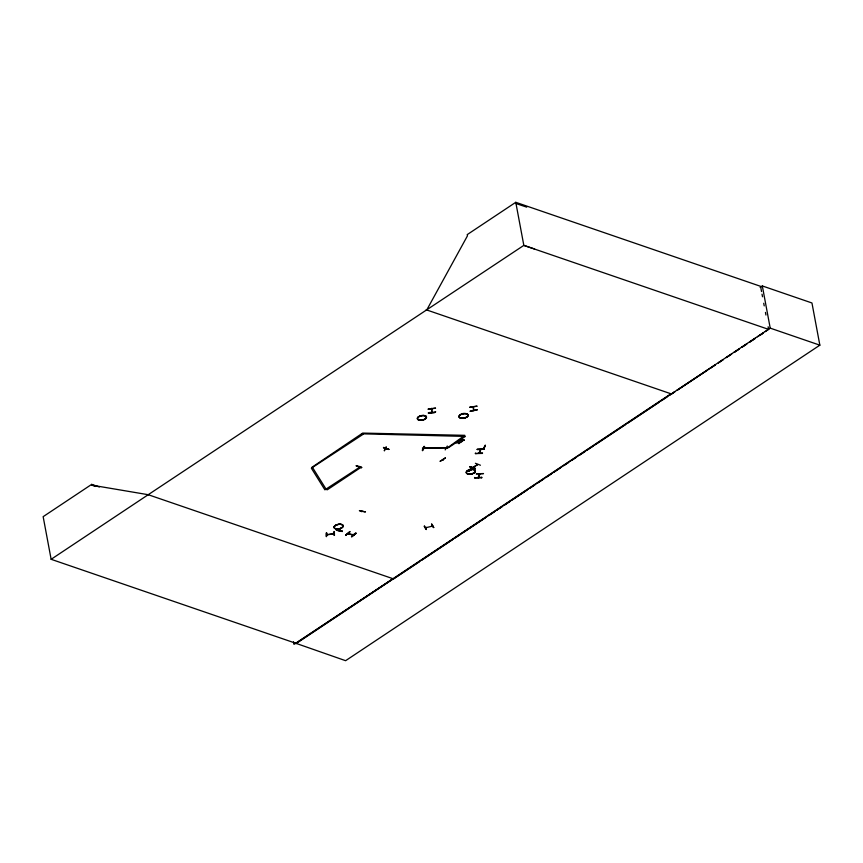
<?xml version="1.0" encoding="UTF-8"?>
<svg xmlns="http://www.w3.org/2000/svg" width="863" height="863" viewBox="0 0 863 863"><rect width="100%" height="100%" fill="white"/><g stroke="black" fill="none" stroke-linecap="round" stroke-linejoin="round"><path stroke-width="1.29" d="M478.113 477.671L479.72 473.906M478.35 477.714L478.447 476.851M479.968 473.97L478.415 477.627M478.922 453.269L480.605 449.526M479.213 453.302L480.918 449.504M335.89 528.825L335.89 528.846A4.606 2.265 -10.6 0 1 336.71 524.844A4.606 2.265 -10.6 0 1 343.129 526.257A4.617 2.265 -10.6 0 1 335.944 528.922A4.617 2.265 -10.6 0 1 336.71 524.855A4.617 2.265 -10.6 0 1 343.14 526.268A4.606 2.265 -10.6 0 1 335.955 528.911L335.912 528.782A4.617 2.265 -10.6 0 1 336.689 524.704A4.617 2.265 -10.6 0 1 343.107 526.117A4.617 2.265 -10.6 0 1 335.923 528.771M342.298 531.5L336.387 530.173L342.471 530.982M475.286 468.329L475.071 468.868L469.817 467.002M475.254 468.382L469.99 466.57M356.182 465.934L361.414 467.778L361.629 467.239M471.112 469.44L470.454 468.803M481.683 477.811L474.574 478.005L474.607 477.455M445.34 458.08L440.022 461.403L445.308 457.822M482.493 453.409L475.405 453.571L475.437 453.021M345.599 535.373L349.903 531.522M431.845 412.169L431.716 408.954M347.821 533.787L353.625 535.06M353.043 534.348L352.891 534.467M326.257 533L326.354 536.678L326.592 532.6M326.581 532.903L326.646 536.301M445.179 449.914L447.304 446.02M339.72 530.691L340.076 529.86M362.115 511.457L361.77 511.759M431.673 408.954L431.845 412.492M483.474 473.571L476.365 473.755M481.694 477.832L481.716 477.271M447.185 448.016L464.801 435.33L362.676 433.086L311.694 467.455L312.719 467.811L326.246 489.44L327.271 489.796L360.961 467.379L359.947 467.023L324.887 489.828L311.36 468.199L363.258 434.186L362.244 433.83L465.384 436.419L448.533 447.627L423.916 447.66L423.571 448.404L447.293 447.94L446.581 448.102M475.405 453.593L482.525 452.902M477.25 449.558L484.413 449.202L477.185 449.213M385.988 449.213C386.085 447.778 384.995 450.195 385.998 448.749M423.226 448.577L422.654 448.426M424.143 446.279C418.706 459.116 428.846 438.868 422.287 450.065M484.262 447.466L483.582 447.466L484.283 447.304M483.431 448.943L483.895 449.289L485.222 445.125M425.362 527.854L432.514 526.096L431.576 525.75M425.502 527.789L426.074 527.207M470.842 469.569L470.27 468.911M426.743 309.979L467.455 235.836L467.228 234.607L515.772 202.309L760.562 286.311L761.533 291.532M473.366 467.487C470.54 468.307 479.105 463.852 477.196 464.672M477.875 464.467L472.805 467.811M358.986 466.646L359.332 466.656M386.225 448.76L385.405 448.577M470.011 466.872L475.297 468.62M340.098 530.378L339.461 530.637L340.173 530.314M326.71 534.715L333.852 533.625M334.003 533.766L326.861 534.866M359.04 466.592L359.688 466.387M359.547 510.572L365.481 511.932L359.386 510.713M345.664 535.438L349.914 531.77L345.599 535.092M351.489 536.43L355.793 532.859M351.867 536.818L356.171 533.248L351.554 536.786M424.154 526.301L426.268 529.569L424.456 525.891M99.342 487.002L91.694 484.37L43.15 516.667L51.133 559.3L295.912 643.313L670.961 393.787M51.133 559.3L148.285 494.661M456.031 442.449L458.253 442.482L457.724 441.317M457.789 441.673L458.134 441.047M459.31 440.27L461.532 440.303L461.004 439.138M461.069 439.483L461.414 438.868M458.188 442.136L458.9 443.733L459.235 443.118M458.706 442.093L460.594 442.611L460.907 442.007M461.468 439.947L462.18 441.554L462.514 440.928M461.985 439.903L463.873 440.432L464.186 439.817M480.432 465.233L475.394 463.291M760.12 287.411L762.32 285.944L811.954 302.978L819.85 345.168L345.61 660.691L295.912 643.313M295.987 643.658L770.217 328.134L819.85 345.168M419.353 561.759L393.582 578.911L148.209 494.704L91.845 485.168L91.694 484.37M421.597 560.27L452.978 539.386M455.222 537.897L460.82 534.165M463.064 532.676L485.481 517.768M488.846 515.524L494.445 511.802M496.689 510.303L502.298 506.581M504.531 505.092L510.141 501.36M512.385 499.871L526.948 490.173M530.314 487.94L534.801 484.952M538.156 482.719L543.766 478.987M546.009 477.498L551.608 473.765M553.852 472.277L560.572 467.8M563.938 465.567L568.426 462.579M571.781 460.346L576.268 457.368M579.634 455.125L585.233 451.403M587.476 449.903L593.075 446.182M595.319 444.682L625.578 424.553M627.822 423.064L659.203 402.18M661.446 400.691L667.056 396.958M669.289 395.47L674.877 391.748L671.533 393.981L426.171 309.774M677.11 390.27L715.06 365.027M718.404 362.794L722.87 359.828M731.792 353.884L726.215 357.595L730.799 354.671M734.025 352.406L739.602 348.684M741.835 347.206L747.423 343.496M749.645 342.007L755.233 338.296M757.466 336.807L763.043 333.096M765.276 331.608L768.62 329.386L768.135 326.775M392.999 578.717L294.003 644.37L293.517 641.759M677.121 390.27L707.315 370.249M710.67 368.026L715.147 365.06M718.501 362.827L722.967 359.86M734.154 352.449L738.631 349.483M741.986 347.26L746.452 344.294M749.807 342.061L755.405 338.35M759.872 335.383L763.226 333.161M383.528 447.757L389.04 449.407L383.463 447.412M385.998 448.674L385.394 449.051L386.149 449.062M443.269 459.655L443.442 459.537M470.357 469.353L471.058 469.364M473.83 467.875C457.973 478.059 484.488 460.896 468.771 471.274M473.733 410.551L473.399 407.293M386.117 447.185L384.326 450.723M347.897 533.593L353.776 534.941M433.701 527.563L431.543 524.024M443.086 459.796L443.258 460.087M428.221 409.299L435.513 408.221M428.167 409.04L435.513 408.08M430.702 412.341C423.215 413.366 436.063 413.776 435.556 411.619M428.318 413.032L435.61 411.91M469.85 407.358L477.153 406.16L469.796 407.099M477.239 409.968L469.968 411.306L477.196 409.677M334.359 531.813L334.445 535.438M383.582 447.67L388.792 449.504M447.066 448.091L447.207 447.498M327.444 534.607L327.433 534.165M464.251 440.173L462.05 440.259L461.478 439.213M459.375 440.615L461.619 440.529M460.971 442.352L458.771 442.439L458.199 441.403M456.096 442.795L458.339 442.708M476.29 473.906L483.485 473.593M474.639 477.778L481.705 477.325M477.261 449.472L484.434 449.235M446.516 448.08L447.217 447.94M422.417 448.016L423.215 448.447M473.442 410.583L473.399 407.336M431.737 409.235L431.565 408.339M334.11 535.47L333.895 531.522M336.387 530.195L342.309 531.479M515.998 203.539L526.721 207.142M534.542 248.986L523.83 245.383L148.209 494.704M485.384 445.437L483.528 449.202M768.62 329.386L523.83 245.383L515.772 202.309M91.845 485.168L95.664 486.473M462.126 440.486L462.59 441.284M458.846 442.665L459.31 443.463M431.964 524.229L433.744 527.595M431.608 524.37L433.28 527.347M431.813 412.46L431.759 411.683M762.32 285.944L770.217 328.134M762.029 294.143L762.514 296.753M763.733 303.28L764.219 305.89M765.449 312.417L765.934 315.027M386.16 446.883L384.369 450.691M333.107 533.323L333.194 533.884M462.266 413.69A4.595 2.255 -10.6 0 1 463.442 413.431M361.64 467.53L356.387 465.772L361.64 467.53M461.381 418.285A4.606 2.265 -10.6 0 0 468.124 415.286A4.617 2.265 -10.6 0 0 461.22 414.337A4.617 2.265 -10.6 0 0 461.381 418.296A4.617 2.265 -10.6 0 0 468.134 415.286A4.606 2.265 -10.6 0 0 461.22 414.337A4.606 2.265 -10.6 0 0 461.381 418.285M461.349 418.134A4.617 2.265 -10.6 0 0 468.102 415.125A4.617 2.265 -10.6 0 0 461.187 414.186A4.617 2.265 -10.6 0 0 461.349 418.134M419.752 420.249A4.606 2.265 -10.6 0 0 426.495 417.239A4.617 2.265 -10.6 0 0 419.591 416.29A4.617 2.265 -10.6 0 0 419.742 420.238A4.617 2.265 -10.6 0 0 426.505 417.228A4.606 2.265 -10.6 0 0 419.591 416.3A4.606 2.265 -10.6 0 0 419.752 420.249M419.72 420.087A4.617 2.265 -10.6 0 0 426.473 417.077A4.617 2.265 -10.6 0 0 419.558 416.128A4.617 2.265 -10.6 0 0 419.72 420.087M468.652 474.154A4.606 2.265 -10.6 0 0 475.405 471.155A4.617 2.265 -10.6 0 0 468.49 470.195A4.617 2.265 -10.6 0 0 468.652 474.154A4.617 2.265 -10.6 0 0 475.405 471.144A4.606 2.265 -10.6 0 0 468.501 470.206A4.606 2.265 -10.6 0 0 468.652 474.154M468.62 473.992A4.617 2.265 -10.6 0 0 475.373 470.982A4.617 2.265 -10.6 0 0 468.458 470.044A4.617 2.265 -10.6 0 0 468.62 473.992"/></g></svg>
